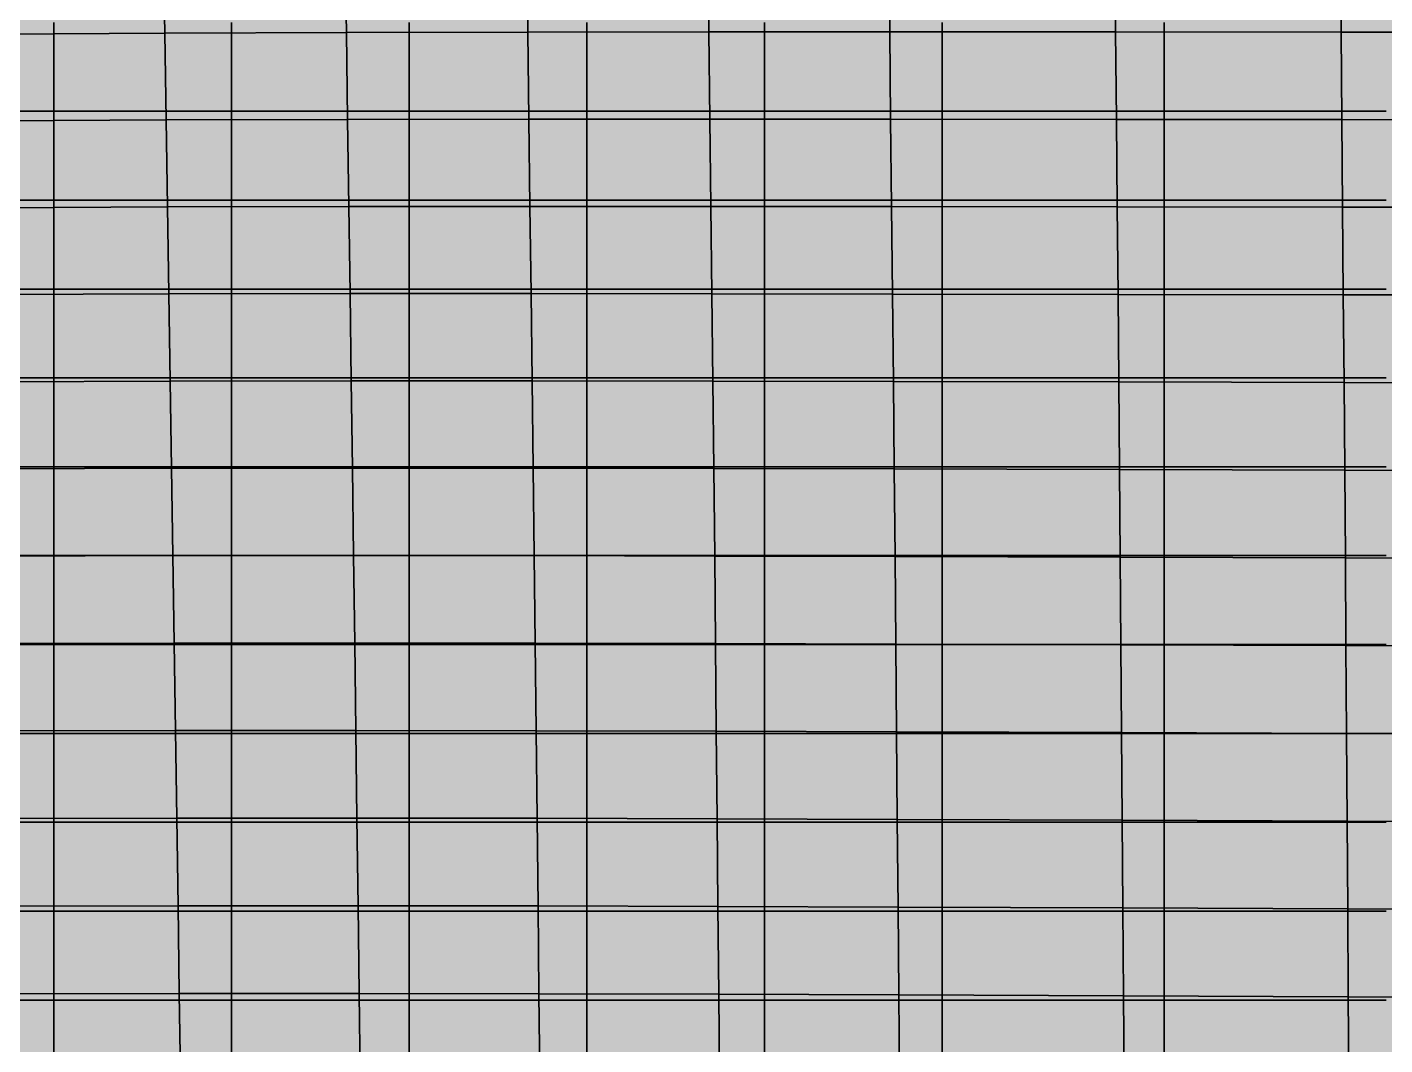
# Model space of a CAD drawing. Header units: inches. Extents: x -100 to 100, y -42 to 41.
# Drawn here: x 54.2 to 69.48, y -18.5 to -7.05 of the extents above; entities that cross this region are included whole.
import ezdxf

# ---------------------------------------------------------------- set-up
doc = ezdxf.new("R2010")
doc.units = ezdxf.units.IN
doc.header["$MEASUREMENT"] = 0
for name, color, linetype in [('Mesh-埋立土(水中)', 7, 'Continuous'), ('Undeformed Mesh-MPC', 7, 'Continuous'), ('Undeformed Mesh-埋立土(水中)', 7, 'Continuous')]:
    doc.layers.add(name, color=color, linetype=linetype)

msp = doc.modelspace()

# ---------------------------------------------------------------- linework, layer by layer
at = {"color": 7, "true_color": 0xffffff, "transparency": 33554687}
for points in [[(55.7492, -7.1201), (55.7351, -6.1439), (53.6846, -6.1584)], [(55.7492, -7.1201), (53.6846, -6.1584), (53.701, -7.1329)], [(57.7817, -6.1347), (55.7351, -6.1439), (55.7492, -7.1201)], [(57.7817, -6.1347), (55.7492, -7.1201), (57.794, -7.1128)], [(59.8355, -7.1087), (59.8243, -6.1289), (57.7817, -6.1347)], [(59.8355, -7.1087), (57.7817, -6.1347), (57.794, -7.1128)], [(61.8637, -6.1258), (59.8243, -6.1289), (59.8355, -7.1087)], [(61.8637, -6.1258), (59.8355, -7.1087), (61.8742, -7.1069)], [(63.9005, -6.1244), (61.8637, -6.1258), (61.8742, -7.1069)], [(63.9005, -6.1244), (61.8742, -7.1069), (63.9104, -7.1067)], [(66.443, -6.1233), (63.9005, -6.1244), (63.9104, -7.1067)], [(66.443, -6.1233), (63.9104, -7.1067), (66.4525, -7.107)], [(68.9826, -6.1231), (66.443, -6.1233), (66.4525, -7.107)], [(68.9826, -6.1231), (66.4525, -7.107), (68.9912, -7.108)], [(71.5197, -6.1244), (68.9826, -6.1231), (68.9912, -7.108)], [(71.5197, -6.1244), (68.9912, -7.108), (71.5269, -7.1103)], [(55.7643, -8.09736), (55.7492, -7.1201), (53.701, -7.1329)], [(55.7643, -8.09736), (53.701, -7.1329), (53.7183, -8.1085)], [(57.794, -7.1128), (55.7492, -7.1201), (55.7643, -8.09736)], [(57.794, -7.1128), (55.7643, -8.09736), (57.8073, -8.09161)], [(59.8476, -8.08894), (59.8355, -7.1087), (57.794, -7.1128)], [(59.8476, -8.08894), (57.794, -7.1128), (57.8073, -8.09161)], [(61.8742, -7.1069), (59.8355, -7.1087), (59.8476, -8.08894)], [(61.8742, -7.1069), (59.8476, -8.08894), (61.8851, -8.08861)], [(63.9104, -7.1067), (61.8742, -7.1069), (61.8851, -8.08861)], [(63.9104, -7.1067), (61.8851, -8.08861), (63.9203, -8.08939)], [(66.4525, -7.107), (63.9104, -7.1067), (63.9203, -8.08939)], [(66.4525, -7.107), (63.9203, -8.08939), (66.4615, -8.09105)], [(68.9912, -7.108), (66.4525, -7.107), (66.4615, -8.09105)], [(68.9912, -7.108), (66.4615, -8.09105), (68.9994, -8.09337)], [(71.5269, -7.1103), (68.9912, -7.108), (68.9994, -8.09337)], [(71.5269, -7.1103), (68.9994, -8.09337), (71.5342, -8.09671)], [(55.7643, -8.09736), (53.7183, -8.1085), (53.7366, -9.08552)], [(55.7643, -8.09736), (53.7366, -9.08552), (55.7799, -9.07567)], [(57.8073, -8.09161), (55.7643, -8.09736), (55.7799, -9.07567)], [(57.8073, -8.09161), (55.7799, -9.07567), (57.8211, -9.0712)], [(59.8476, -8.08894), (57.8073, -8.09161), (57.8211, -9.0712)], [(59.8476, -8.08894), (57.8211, -9.0712), (59.8598, -9.06981)], [(61.8851, -8.08861), (59.8476, -8.08894), (59.8598, -9.06981)], [(61.8851, -8.08861), (59.8598, -9.06981), (61.8963, -9.07074)], [(63.9203, -8.08939), (61.8851, -8.08861), (61.8963, -9.07074)], [(63.9203, -8.08939), (61.8963, -9.07074), (63.9306, -9.0725)], [(66.4615, -8.09105), (63.9203, -8.08939), (63.9306, -9.0725)], [(66.4615, -8.09105), (63.9306, -9.0725), (66.4707, -9.07543)], [(68.9994, -8.09337), (66.4615, -8.09105), (66.4707, -9.07543)], [(68.9994, -8.09337), (66.4707, -9.07543), (69.0076, -9.07906)], [(71.5342, -8.09671), (68.9994, -8.09337), (69.0076, -9.07906)], [(71.5342, -8.09671), (69.0076, -9.07906), (71.5414, -9.08359)], [(55.7957, -10.05523), (55.7799, -9.07567), (53.7366, -9.08552)], [(55.7957, -10.05523), (53.7366, -9.08552), (53.7546, -10.06371)], [(57.8211, -9.0712), (55.7799, -9.07567), (55.7957, -10.05523)], [(57.8211, -9.0712), (55.7957, -10.05523), (57.8349, -10.05144)], [(59.8724, -10.05145), (59.8598, -9.06981), (57.8211, -9.0712)], [(59.8724, -10.05145), (57.8211, -9.0712), (57.8349, -10.05144)], [(61.8963, -9.07074), (59.8598, -9.06981), (59.8724, -10.05145)], [(61.8963, -9.07074), (59.8724, -10.05145), (61.9076, -10.05327)], [(63.9306, -9.0725), (61.8963, -9.07074), (61.9076, -10.05327)], [(63.9306, -9.0725), (61.9076, -10.05327), (63.9409, -10.05612)], [(66.4707, -9.07543), (63.9306, -9.0725), (63.9409, -10.05612)], [(66.4707, -9.07543), (63.9409, -10.05612), (66.4798, -10.06022)], [(69.0076, -9.07906), (66.4707, -9.07543), (66.4798, -10.06022)], [(69.0076, -9.07906), (66.4798, -10.06022), (69.0156, -10.06519)], [(71.5414, -9.08359), (69.0076, -9.07906), (69.0156, -10.06519)], [(71.5414, -9.08359), (69.0156, -10.06519), (71.5485, -10.07079)], [(55.8114, -11.03583), (55.7957, -10.05523), (53.7546, -10.06371)], [(55.8114, -11.03583), (53.7546, -10.06371), (53.7725, -11.0431)], [(57.8349, -10.05144), (55.7957, -10.05523), (55.8114, -11.03583)], [(57.8349, -10.05144), (55.8114, -11.03583), (57.8487, -11.03262)], [(59.8844, -11.03369), (59.8724, -10.05145), (57.8349, -10.05144)], [(59.8844, -11.03369), (57.8349, -10.05144), (57.8487, -11.03262)], [(61.9185, -11.03637), (61.9076, -10.05327), (59.8724, -10.05145)], [(61.9185, -11.03637), (59.8724, -10.05145), (59.8844, -11.03369)], [(63.9409, -10.05612), (61.9076, -10.05327), (61.9185, -11.03637)], [(63.9409, -10.05612), (61.9185, -11.03637), (63.9508, -11.04017)], [(66.4798, -10.06022), (63.9409, -10.05612), (63.9508, -11.04017)], [(66.4798, -10.06022), (63.9508, -11.04017), (66.4889, -11.04541)], [(69.0237, -11.05176), (69.0156, -10.06519), (66.4798, -10.06022)], [(69.0237, -11.05176), (66.4798, -10.06022), (66.4889, -11.04541)], [(71.5485, -10.07079), (69.0156, -10.06519), (69.0237, -11.05176)], [(71.5485, -10.07079), (69.0237, -11.05176), (71.5557, -11.05825)], [(55.8268, -12.01723), (55.8114, -11.03583), (53.7725, -11.0431)], [(55.8268, -12.01723), (53.7725, -11.0431), (53.7902, -12.02393)], [(57.8487, -11.03262), (55.8114, -11.03583), (55.8268, -12.01723)], [(57.8487, -11.03262), (55.8268, -12.01723), (57.8622, -12.01492)], [(59.8963, -12.01645), (59.8844, -11.03369), (57.8487, -11.03262)], [(59.8963, -12.01645), (57.8487, -11.03262), (57.8622, -12.01492)], [(61.9292, -12.02012), (61.9185, -11.03637), (59.8844, -11.03369)], [(61.9292, -12.02012), (59.8844, -11.03369), (59.8963, -12.01645)], [(63.9508, -11.04017), (61.9185, -11.03637), (61.9292, -12.02012)], [(63.9508, -11.04017), (61.9292, -12.02012), (63.9605, -12.02458)], [(66.4972, -12.03111), (66.4889, -11.04541), (63.9508, -11.04017)], [(66.4972, -12.03111), (63.9508, -11.04017), (63.9605, -12.02458)], [(69.0314, -12.03843), (69.0237, -11.05176), (66.4889, -11.04541)], [(69.0314, -12.03843), (66.4889, -11.04541), (66.4972, -12.03111)], [(71.5557, -11.05825), (69.0237, -11.05176), (69.0314, -12.03843)], [(71.5557, -11.05825), (69.0314, -12.03843), (71.5631, -12.04607)], [(55.8418, -13.000026), (55.8268, -12.01723), (53.7902, -12.02393)], [(55.8418, -13.000026), (53.7902, -12.02393), (53.8073, -13.005535)], [(57.8752, -12.997764), (57.8622, -12.01492), (55.8268, -12.01723)], [(57.8752, -12.997764), (55.8268, -12.01723), (55.8418, -13.000026)], [(59.9078, -13.000186), (59.8963, -12.01645), (57.8622, -12.01492)], [(59.9078, -13.000186), (57.8622, -12.01492), (57.8752, -12.997764)], [(61.9394, -13.004202), (61.9292, -12.02012), (59.8963, -12.01645)], [(61.9394, -13.004202), (59.8963, -12.01645), (59.9078, -13.000186)], [(63.9605, -12.02458), (61.9292, -12.02012), (61.9394, -13.004202)], [(63.9605, -12.02458), (61.9394, -13.004202), (63.9696, -13.009671)], [(66.5053, -13.01706), (66.4972, -12.03111), (63.9605, -12.02458)], [(66.5053, -13.01706), (63.9605, -12.02458), (63.9696, -13.009671)], [(69.0389, -13.02536), (69.0314, -12.03843), (66.4972, -12.03111)], [(69.0389, -13.02536), (66.4972, -12.03111), (66.5053, -13.01706)], [(71.5631, -12.04607), (69.0314, -12.03843), (69.0389, -13.02536)], [(71.5631, -12.04607), (69.0389, -13.02536), (71.5701, -13.03398)], [(55.8566, -13.98334), (55.8418, -13.000026), (53.8073, -13.005535)], [(55.8566, -13.98334), (53.8073, -13.005535), (53.824, -13.98866)], [(57.8752, -12.997764), (55.8418, -13.000026), (55.8566, -13.98334)], [(57.8752, -12.997764), (55.8566, -13.98334), (57.8879, -13.98208)], [(59.9185, -13.98425), (59.9078, -13.000186), (57.8752, -12.997764)], [(59.9185, -13.98425), (57.8752, -12.997764), (57.8879, -13.98208)], [(61.949, -13.98914), (61.9394, -13.004202), (59.9078, -13.000186)], [(61.949, -13.98914), (59.9078, -13.000186), (59.9185, -13.98425)], [(63.9696, -13.009671), (61.9394, -13.004202), (61.949, -13.98914)], [(63.9696, -13.009671), (61.949, -13.98914), (63.9781, -13.995015)], [(66.5133, -14.003393), (66.5053, -13.01706), (63.9696, -13.009671)], [(66.5133, -14.003393), (63.9696, -13.009671), (63.9781, -13.995015)], [(69.046, -14.01247), (69.0389, -13.02536), (66.5053, -13.01706)], [(69.046, -14.01247), (66.5053, -13.01706), (66.5133, -14.003393)], [(71.5701, -13.03398), (69.0389, -13.02536), (69.046, -14.01247)], [(71.5701, -13.03398), (69.046, -14.01247), (71.577, -14.022)], [(55.8566, -13.98334), (53.824, -13.98866), (53.8403, -14.97212)], [(55.8566, -13.98334), (53.8403, -14.97212), (55.8712, -14.96814)], [(57.8879, -13.98208), (55.8566, -13.98334), (55.8712, -14.96814)], [(57.8879, -13.98208), (55.8712, -14.96814), (57.9004, -14.967)], [(59.9185, -13.98425), (57.8879, -13.98208), (57.9004, -14.967)], [(59.9185, -13.98425), (57.9004, -14.967), (59.9294, -14.96953)], [(61.949, -13.98914), (59.9185, -13.98425), (59.9294, -14.96953)], [(61.949, -13.98914), (59.9294, -14.96953), (61.9581, -14.97429)], [(63.9781, -13.995015), (61.949, -13.98914), (61.9581, -14.97429)], [(63.9781, -13.995015), (61.9581, -14.97429), (63.9868, -14.98092)], [(66.5133, -14.003393), (63.9781, -13.995015), (63.9868, -14.98092)], [(66.5133, -14.003393), (63.9868, -14.98092), (66.5206, -14.98992)], [(69.046, -14.01247), (66.5133, -14.003393), (66.5206, -14.98992)], [(69.046, -14.01247), (66.5206, -14.98992), (69.0531, -14.999858)], [(71.5832, -15.01016), (71.577, -14.022), (69.046, -14.01247)], [(71.5832, -15.01016), (69.046, -14.01247), (69.0531, -14.999858)], [(55.885, -15.9532), (55.8712, -14.96814), (53.8403, -14.97212)], [(55.885, -15.9532), (53.8403, -14.97212), (53.8566, -15.95741)], [(57.9131, -15.95327), (57.9004, -14.967), (55.8712, -14.96814)], [(57.9131, -15.95327), (55.8712, -14.96814), (55.885, -15.9532)], [(59.94, -15.95531), (59.9294, -14.96953), (57.9004, -14.967)], [(59.94, -15.95531), (57.9004, -14.967), (57.9131, -15.95327)], [(61.9678, -15.96024), (61.9581, -14.97429), (59.9294, -14.96953)], [(61.9678, -15.96024), (59.9294, -14.96953), (59.94, -15.95531)], [(63.9868, -14.98092), (61.9581, -14.97429), (61.9678, -15.96024)], [(63.9868, -14.98092), (61.9678, -15.96024), (63.9949, -15.96707)], [(66.5284, -15.97684), (66.5206, -14.98992), (63.9868, -14.98092)], [(66.5284, -15.97684), (63.9868, -14.98092), (63.9949, -15.96707)], [(69.0594, -15.98752), (69.0531, -14.999858), (66.5206, -14.98992)], [(69.0594, -15.98752), (66.5206, -14.98992), (66.5284, -15.97684)], [(71.5832, -15.01016), (69.0531, -14.999858), (69.0594, -15.98752)], [(71.5832, -15.01016), (69.0594, -15.98752), (71.5894, -15.998437)], [(55.8994, -16.93984), (55.885, -15.9532), (53.8566, -15.95741)], [(55.8994, -16.93984), (53.8566, -15.95741), (53.8715, -16.9426)], [(55.8994, -16.93984), (57.9131, -15.95327), (55.885, -15.9532)], [(55.8994, -16.93984), (57.925, -16.93976), (57.9131, -15.95327)], [(59.9513, -16.94223), (59.94, -15.95531), (57.9131, -15.95327)], [(59.9513, -16.94223), (57.9131, -15.95327), (57.925, -16.93976)], [(61.9768, -16.94666), (61.9678, -15.96024), (59.94, -15.95531)], [(61.9768, -16.94666), (59.94, -15.95531), (59.9513, -16.94223)], [(61.9768, -16.94666), (63.9949, -15.96707), (61.9678, -15.96024)], [(61.9768, -16.94666), (64.0036, -16.95372), (63.9949, -15.96707)], [(64.0036, -16.95372), (66.5284, -15.97684), (63.9949, -15.96707)], [(64.0036, -16.95372), (66.5351, -16.96419), (66.5284, -15.97684)], [(69.0659, -16.97541), (69.0594, -15.98752), (66.5284, -15.97684)], [(69.0659, -16.97541), (66.5284, -15.97684), (66.5351, -16.96419)], [(69.0659, -16.97541), (71.5894, -15.998437), (69.0594, -15.98752)], [(69.0659, -16.97541), (71.5945, -16.98711), (71.5894, -15.998437)], [(55.9124, -17.92666), (55.8994, -16.93984), (53.8715, -16.9426)], [(55.9124, -17.92666), (53.8715, -16.9426), (53.8867, -17.92893)], [(55.9124, -17.92666), (57.925, -16.93976), (55.8994, -16.93984)], [(55.9124, -17.92666), (57.9378, -17.92747), (57.925, -16.93976)], [(57.9378, -17.92747), (59.9513, -16.94223), (57.925, -16.93976)], [(57.9378, -17.92747), (59.9613, -17.92963), (59.9513, -16.94223)], [(59.9613, -17.92963), (61.9768, -16.94666), (59.9513, -16.94223)], [(59.9613, -17.92963), (61.9869, -17.9337), (61.9768, -16.94666)], [(61.9869, -17.9337), (64.0036, -16.95372), (61.9768, -16.94666)], [(61.9869, -17.9337), (64.0113, -17.94106), (64.0036, -16.95372)], [(64.0113, -17.94106), (66.5351, -16.96419), (64.0036, -16.95372)], [(64.0113, -17.94106), (66.5424, -17.95179), (66.5351, -16.96419)], [(66.5424, -17.95179), (69.0659, -16.97541), (66.5351, -16.96419)], [(66.5424, -17.95179), (69.0713, -17.96392), (69.0659, -16.97541)], [(69.0713, -17.96392), (71.5945, -16.98711), (69.0659, -16.97541)], [(69.0713, -17.96392), (71.6002, -17.9756), (71.5945, -16.98711)], [(55.9267, -18.9144), (55.9124, -17.92666), (53.8867, -17.92893)], [(55.9267, -18.9144), (53.8867, -17.92893), (53.9002, -18.91505)], [(55.9267, -18.9144), (57.9378, -17.92747), (55.9124, -17.92666)], [(55.9267, -18.9144), (57.9486, -18.9161), (57.9378, -17.92747)], [(59.9723, -18.91742), (59.9613, -17.92963), (57.9378, -17.92747)], [(59.9723, -18.91742), (57.9378, -17.92747), (57.9486, -18.9161)], [(61.9954, -18.92153), (61.9869, -17.9337), (59.9613, -17.92963)], [(61.9954, -18.92153), (59.9613, -17.92963), (59.9723, -18.91742)], [(61.9954, -18.92153), (64.0113, -17.94106), (61.9869, -17.9337)], [(61.9954, -18.92153), (64.02, -18.92875), (64.0113, -17.94106)], [(64.02, -18.92875), (66.5424, -17.95179), (64.0113, -17.94106)], [(64.02, -18.92875), (66.5482, -18.94034), (66.5424, -17.95179)], [(69.0774, -18.95216), (69.0713, -17.96392), (66.5424, -17.95179)], [(69.0774, -18.95216), (66.5424, -17.95179), (66.5482, -18.94034)], [(69.0774, -18.95216), (71.6002, -17.9756), (69.0713, -17.96392)], [(69.0774, -18.95216), (71.6046, -18.96488), (71.6002, -17.9756)]]:
    msp.add_solid(points, dxfattribs=at)
at = {"layer": 'Mesh-埋立土(水中)', "color": 18, "true_color": 0x000000, "transparency": 33554559}
for p, q in [((55.7492, -7.1201), (55.7351, -6.1439)), ((55.7351, -6.1439), (55.7492, -7.1201)), ((57.794, -7.1128), (57.7817, -6.1347)), ((57.7817, -6.1347), (57.794, -7.1128)), ((59.8355, -7.1087), (59.8243, -6.1289)), ((59.8243, -6.1289), (59.8355, -7.1087)), ((61.8742, -7.1069), (61.8637, -6.1258)), ((61.8637, -6.1258), (61.8742, -7.1069)), ((63.9104, -7.1067), (63.9005, -6.1244)), ((63.9005, -6.1244), (63.9104, -7.1067)), ((66.4525, -7.107), (66.443, -6.1233)), ((66.443, -6.1233), (66.4525, -7.107)), ((68.9912, -7.108), (68.9826, -6.1231)), ((68.9826, -6.1231), (68.9912, -7.108)), ((55.7492, -7.1201), (53.701, -7.1329)), ((53.701, -7.1329), (55.7492, -7.1201)), ((57.794, -7.1128), (55.7492, -7.1201)), ((55.7492, -7.1201), (57.794, -7.1128)), ((55.7643, -8.09736), (55.7492, -7.1201)), ((55.7492, -7.1201), (55.7643, -8.09736)), ((59.8355, -7.1087), (57.794, -7.1128)), ((57.794, -7.1128), (59.8355, -7.1087)), ((57.8073, -8.09161), (57.794, -7.1128)), ((57.794, -7.1128), (57.8073, -8.09161)), ((61.8742, -7.1069), (59.8355, -7.1087)), ((59.8355, -7.1087), (61.8742, -7.1069)), ((59.8476, -8.08894), (59.8355, -7.1087)), ((59.8355, -7.1087), (59.8476, -8.08894)), ((63.9104, -7.1067), (61.8742, -7.1069)), ((61.8742, -7.1069), (63.9104, -7.1067)), ((61.8851, -8.08861), (61.8742, -7.1069)), ((61.8742, -7.1069), (61.8851, -8.08861)), ((63.9203, -8.08939), (63.9104, -7.1067)), ((66.4525, -7.107), (63.9104, -7.1067)), ((63.9104, -7.1067), (63.9203, -8.08939)), ((63.9104, -7.1067), (66.4525, -7.107)), ((66.4615, -8.09105), (66.4525, -7.107)), ((68.9912, -7.108), (66.4525, -7.107)), ((66.4525, -7.107), (66.4615, -8.09105)), ((66.4525, -7.107), (68.9912, -7.108)), ((68.9994, -8.09337), (68.9912, -7.108)), ((71.5269, -7.1103), (68.9912, -7.108)), ((68.9912, -7.108), (68.9994, -8.09337)), ((68.9912, -7.108), (71.5269, -7.1103)), ((55.7643, -8.09736), (53.7183, -8.1085)), ((53.7183, -8.1085), (55.7643, -8.09736)), ((57.8073, -8.09161), (55.7643, -8.09736)), ((55.7643, -8.09736), (57.8073, -8.09161)), ((55.7799, -9.07567), (55.7643, -8.09736)), ((55.7643, -8.09736), (55.7799, -9.07567)), ((59.8476, -8.08894), (57.8073, -8.09161)), ((57.8073, -8.09161), (59.8476, -8.08894)), ((57.8211, -9.0712), (57.8073, -8.09161)), ((57.8073, -8.09161), (57.8211, -9.0712)), ((61.8851, -8.08861), (59.8476, -8.08894)), ((59.8476, -8.08894), (61.8851, -8.08861)), ((59.8598, -9.06981), (59.8476, -8.08894)), ((59.8476, -8.08894), (59.8598, -9.06981)), ((61.8963, -9.07074), (61.8851, -8.08861)), ((63.9203, -8.08939), (61.8851, -8.08861)), ((61.8851, -8.08861), (61.8963, -9.07074)), ((61.8851, -8.08861), (63.9203, -8.08939)), ((63.9306, -9.0725), (63.9203, -8.08939)), ((66.4615, -8.09105), (63.9203, -8.08939)), ((63.9203, -8.08939), (63.9306, -9.0725)), ((63.9203, -8.08939), (66.4615, -8.09105)), ((66.4707, -9.07543), (66.4615, -8.09105)), ((68.9994, -8.09337), (66.4615, -8.09105)), ((66.4615, -8.09105), (66.4707, -9.07543)), ((66.4615, -8.09105), (68.9994, -8.09337)), ((69.0076, -9.07906), (68.9994, -8.09337)), ((71.5342, -8.09671), (68.9994, -8.09337)), ((68.9994, -8.09337), (69.0076, -9.07906)), ((68.9994, -8.09337), (71.5342, -8.09671)), ((55.7799, -9.07567), (53.7366, -9.08552)), ((53.7366, -9.08552), (55.7799, -9.07567)), ((57.8211, -9.0712), (55.7799, -9.07567)), ((55.7799, -9.07567), (57.8211, -9.0712)), ((55.7957, -10.05523), (55.7799, -9.07567)), ((55.7799, -9.07567), (55.7957, -10.05523)), ((57.8211, -9.0712), (59.8598, -9.06981)), ((59.8598, -9.06981), (57.8211, -9.0712)), ((57.8349, -10.05144), (57.8211, -9.0712)), ((57.8211, -9.0712), (57.8349, -10.05144)), ((59.8724, -10.05145), (59.8598, -9.06981)), ((61.8963, -9.07074), (59.8598, -9.06981)), ((59.8598, -9.06981), (59.8724, -10.05145)), ((59.8598, -9.06981), (61.8963, -9.07074)), ((61.9076, -10.05327), (61.8963, -9.07074)), ((63.9306, -9.0725), (61.8963, -9.07074)), ((61.8963, -9.07074), (61.9076, -10.05327)), ((61.8963, -9.07074), (63.9306, -9.0725)), ((63.9409, -10.05612), (63.9306, -9.0725)), ((66.4707, -9.07543), (63.9306, -9.0725)), ((63.9306, -9.0725), (63.9409, -10.05612)), ((63.9306, -9.0725), (66.4707, -9.07543)), ((66.4798, -10.06022), (66.4707, -9.07543)), ((66.4707, -9.07543), (69.0076, -9.07906)), ((69.0076, -9.07906), (66.4707, -9.07543)), ((66.4707, -9.07543), (66.4798, -10.06022)), ((69.0156, -10.06519), (69.0076, -9.07906)), ((71.5414, -9.08359), (69.0076, -9.07906)), ((69.0076, -9.07906), (69.0156, -10.06519)), ((69.0076, -9.07906), (71.5414, -9.08359)), ((55.7957, -10.05523), (53.7546, -10.06371)), ((53.7546, -10.06371), (55.7957, -10.05523)), ((57.8349, -10.05144), (55.7957, -10.05523)), ((55.7957, -10.05523), (57.8349, -10.05144)), ((55.8114, -11.03583), (55.7957, -10.05523)), ((55.7957, -10.05523), (55.8114, -11.03583)), ((57.8487, -11.03262), (57.8349, -10.05144)), ((59.8724, -10.05145), (57.8349, -10.05144)), ((57.8349, -10.05144), (57.8487, -11.03262)), ((57.8349, -10.05144), (59.8724, -10.05145)), ((59.8844, -11.03369), (59.8724, -10.05145)), ((61.9076, -10.05327), (59.8724, -10.05145)), ((59.8724, -10.05145), (59.8844, -11.03369)), ((59.8724, -10.05145), (61.9076, -10.05327)), ((61.9185, -11.03637), (61.9076, -10.05327)), ((63.9409, -10.05612), (61.9076, -10.05327)), ((61.9076, -10.05327), (61.9185, -11.03637)), ((61.9076, -10.05327), (63.9409, -10.05612)), ((63.9508, -11.04017), (63.9409, -10.05612)), ((66.4798, -10.06022), (63.9409, -10.05612)), ((63.9409, -10.05612), (63.9508, -11.04017)), ((63.9409, -10.05612), (66.4798, -10.06022)), ((66.4889, -11.04541), (66.4798, -10.06022)), ((69.0156, -10.06519), (66.4798, -10.06022)), ((66.4798, -10.06022), (66.4889, -11.04541)), ((66.4798, -10.06022), (69.0156, -10.06519)), ((69.0237, -11.05176), (69.0156, -10.06519)), ((71.5485, -10.07079), (69.0156, -10.06519)), ((69.0156, -10.06519), (69.0237, -11.05176)), ((69.0156, -10.06519), (71.5485, -10.07079)), ((55.8114, -11.03583), (53.7725, -11.0431)), ((53.7725, -11.0431), (55.8114, -11.03583)), ((57.8487, -11.03262), (55.8114, -11.03583)), ((55.8114, -11.03583), (57.8487, -11.03262)), ((55.8268, -12.01723), (55.8114, -11.03583)), ((55.8114, -11.03583), (55.8268, -12.01723)), ((57.8622, -12.01492), (57.8487, -11.03262)), ((59.8844, -11.03369), (57.8487, -11.03262)), ((57.8487, -11.03262), (57.8622, -12.01492)), ((57.8487, -11.03262), (59.8844, -11.03369)), ((59.8963, -12.01645), (59.8844, -11.03369)), ((61.9185, -11.03637), (59.8844, -11.03369)), ((59.8844, -11.03369), (59.8963, -12.01645)), ((59.8844, -11.03369), (61.9185, -11.03637)), ((61.9292, -12.02012), (61.9185, -11.03637)), ((63.9508, -11.04017), (61.9185, -11.03637)), ((61.9185, -11.03637), (61.9292, -12.02012)), ((61.9185, -11.03637), (63.9508, -11.04017)), ((63.9605, -12.02458), (63.9508, -11.04017)), ((66.4889, -11.04541), (63.9508, -11.04017)), ((63.9508, -11.04017), (63.9605, -12.02458)), ((63.9508, -11.04017), (66.4889, -11.04541)), ((66.4972, -12.03111), (66.4889, -11.04541)), ((69.0237, -11.05176), (66.4889, -11.04541)), ((66.4889, -11.04541), (66.4972, -12.03111)), ((66.4889, -11.04541), (69.0237, -11.05176)), ((69.0314, -12.03843), (69.0237, -11.05176)), ((71.5557, -11.05825), (69.0237, -11.05176)), ((69.0237, -11.05176), (69.0314, -12.03843)), ((69.0237, -11.05176), (71.5557, -11.05825)), ((55.8268, -12.01723), (53.7902, -12.02393)), ((53.7902, -12.02393), (55.8268, -12.01723)), ((57.8622, -12.01492), (55.8268, -12.01723)), ((55.8268, -12.01723), (57.8622, -12.01492)), ((55.8418, -13.000026), (55.8268, -12.01723)), ((55.8268, -12.01723), (55.8418, -13.000026)), ((57.8752, -12.997764), (57.8622, -12.01492)), ((59.8963, -12.01645), (57.8622, -12.01492)), ((57.8622, -12.01492), (57.8752, -12.997764)), ((57.8622, -12.01492), (59.8963, -12.01645)), ((59.9078, -13.000186), (59.8963, -12.01645)), ((61.9292, -12.02012), (59.8963, -12.01645)), ((59.8963, -12.01645), (59.9078, -13.000186)), ((59.8963, -12.01645), (61.9292, -12.02012)), ((61.9394, -13.004202), (61.9292, -12.02012)), ((63.9605, -12.02458), (61.9292, -12.02012)), ((61.9292, -12.02012), (61.9394, -13.004202)), ((61.9292, -12.02012), (63.9605, -12.02458)), ((63.9696, -13.009671), (63.9605, -12.02458)), ((66.4972, -12.03111), (63.9605, -12.02458)), ((63.9605, -12.02458), (63.9696, -13.009671)), ((63.9605, -12.02458), (66.4972, -12.03111)), ((66.5053, -13.01706), (66.4972, -12.03111)), ((69.0314, -12.03843), (66.4972, -12.03111)), ((66.4972, -12.03111), (66.5053, -13.01706)), ((66.4972, -12.03111), (69.0314, -12.03843)), ((69.0389, -13.02536), (69.0314, -12.03843)), ((71.5631, -12.04607), (69.0314, -12.03843)), ((69.0314, -12.03843), (69.0389, -13.02536)), ((69.0314, -12.03843), (71.5631, -12.04607)), ((55.8418, -13.000026), (53.8073, -13.005535)), ((53.8073, -13.005535), (55.8418, -13.000026)), ((57.8752, -12.997764), (55.8418, -13.000026)), ((55.8418, -13.000026), (57.8752, -12.997764)), ((55.8566, -13.98334), (55.8418, -13.000026)), ((55.8418, -13.000026), (55.8566, -13.98334)), ((57.8879, -13.98208), (57.8752, -12.997764)), ((59.9078, -13.000186), (57.8752, -12.997764)), ((57.8752, -12.997764), (57.8879, -13.98208)), ((57.8752, -12.997764), (59.9078, -13.000186)), ((59.9185, -13.98425), (59.9078, -13.000186)), ((59.9078, -13.000186), (61.9394, -13.004202)), ((61.9394, -13.004202), (59.9078, -13.000186)), ((59.9078, -13.000186), (59.9185, -13.98425)), ((61.949, -13.98914), (61.9394, -13.004202)), ((63.9696, -13.009671), (61.9394, -13.004202)), ((61.9394, -13.004202), (61.949, -13.98914)), ((61.9394, -13.004202), (63.9696, -13.009671)), ((63.9781, -13.995015), (63.9696, -13.009671)), ((66.5053, -13.01706), (63.9696, -13.009671)), ((63.9696, -13.009671), (63.9781, -13.995015)), ((63.9696, -13.009671), (66.5053, -13.01706)), ((66.5133, -14.003393), (66.5053, -13.01706)), ((69.0389, -13.02536), (66.5053, -13.01706)), ((66.5053, -13.01706), (66.5133, -14.003393)), ((66.5053, -13.01706), (69.0389, -13.02536)), ((69.046, -14.01247), (69.0389, -13.02536)), ((69.0389, -13.02536), (71.5701, -13.03398)), ((71.5701, -13.03398), (69.0389, -13.02536)), ((69.0389, -13.02536), (69.046, -14.01247)), ((55.8566, -13.98334), (53.824, -13.98866)), ((53.824, -13.98866), (55.8566, -13.98334)), ((57.8879, -13.98208), (55.8566, -13.98334)), ((55.8566, -13.98334), (57.8879, -13.98208)), ((55.8712, -14.96814), (55.8566, -13.98334)), ((55.8566, -13.98334), (55.8712, -14.96814)), ((57.9004, -14.967), (57.8879, -13.98208)), ((59.9185, -13.98425), (57.8879, -13.98208)), ((57.8879, -13.98208), (57.9004, -14.967)), ((57.8879, -13.98208), (59.9185, -13.98425)), ((59.9294, -14.96953), (59.9185, -13.98425)), ((61.949, -13.98914), (59.9185, -13.98425)), ((59.9185, -13.98425), (59.9294, -14.96953)), ((59.9185, -13.98425), (61.949, -13.98914)), ((61.9581, -14.97429), (61.949, -13.98914)), ((63.9781, -13.995015), (61.949, -13.98914)), ((61.949, -13.98914), (61.9581, -14.97429)), ((61.949, -13.98914), (63.9781, -13.995015)), ((63.9868, -14.98092), (63.9781, -13.995015)), ((66.5133, -14.003393), (63.9781, -13.995015)), ((63.9781, -13.995015), (63.9868, -14.98092)), ((63.9781, -13.995015), (66.5133, -14.003393)), ((66.5206, -14.98992), (66.5133, -14.003393)), ((69.046, -14.01247), (66.5133, -14.003393)), ((66.5133, -14.003393), (66.5206, -14.98992)), ((66.5133, -14.003393), (69.046, -14.01247)), ((69.0531, -14.999858), (69.046, -14.01247)), ((71.577, -14.022), (69.046, -14.01247)), ((69.046, -14.01247), (69.0531, -14.999858)), ((69.046, -14.01247), (71.577, -14.022)), ((55.8712, -14.96814), (53.8403, -14.97212)), ((53.8403, -14.97212), (55.8712, -14.96814)), ((57.9004, -14.967), (55.8712, -14.96814)), ((55.8712, -14.96814), (57.9004, -14.967)), ((55.885, -15.9532), (55.8712, -14.96814)), ((55.8712, -14.96814), (55.885, -15.9532)), ((57.9131, -15.95327), (57.9004, -14.967)), ((59.9294, -14.96953), (57.9004, -14.967)), ((57.9004, -14.967), (57.9131, -15.95327)), ((57.9004, -14.967), (59.9294, -14.96953)), ((59.94, -15.95531), (59.9294, -14.96953)), ((61.9581, -14.97429), (59.9294, -14.96953)), ((59.9294, -14.96953), (59.94, -15.95531)), ((59.9294, -14.96953), (61.9581, -14.97429)), ((61.9678, -15.96024), (61.9581, -14.97429)), ((63.9868, -14.98092), (61.9581, -14.97429)), ((61.9581, -14.97429), (61.9678, -15.96024)), ((61.9581, -14.97429), (63.9868, -14.98092)), ((63.9949, -15.96707), (63.9868, -14.98092)), ((66.5206, -14.98992), (63.9868, -14.98092)), ((63.9868, -14.98092), (63.9949, -15.96707)), ((63.9868, -14.98092), (66.5206, -14.98992)), ((66.5284, -15.97684), (66.5206, -14.98992)), ((69.0531, -14.999858), (66.5206, -14.98992)), ((66.5206, -14.98992), (66.5284, -15.97684)), ((66.5206, -14.98992), (69.0531, -14.999858)), ((69.0594, -15.98752), (69.0531, -14.999858)), ((71.5832, -15.01016), (69.0531, -14.999858)), ((69.0531, -14.999858), (69.0594, -15.98752)), ((69.0531, -14.999858), (71.5832, -15.01016)), ((53.8566, -15.95741), (55.885, -15.9532)), ((55.885, -15.9532), (53.8566, -15.95741)), ((55.8994, -16.93984), (55.885, -15.9532)), ((57.9131, -15.95327), (55.885, -15.9532)), ((55.885, -15.9532), (55.8994, -16.93984)), ((55.885, -15.9532), (57.9131, -15.95327)), ((57.925, -16.93976), (57.9131, -15.95327)), ((59.94, -15.95531), (57.9131, -15.95327)), ((57.9131, -15.95327), (57.925, -16.93976)), ((57.9131, -15.95327), (59.94, -15.95531)), ((59.9513, -16.94223), (59.94, -15.95531)), ((61.9678, -15.96024), (59.94, -15.95531)), ((59.94, -15.95531), (59.9513, -16.94223)), ((59.94, -15.95531), (61.9678, -15.96024)), ((61.9768, -16.94666), (61.9678, -15.96024)), ((63.9949, -15.96707), (61.9678, -15.96024)), ((61.9678, -15.96024), (61.9768, -16.94666)), ((61.9678, -15.96024), (63.9949, -15.96707)), ((64.0036, -16.95372), (63.9949, -15.96707)), ((66.5284, -15.97684), (63.9949, -15.96707)), ((63.9949, -15.96707), (64.0036, -16.95372)), ((63.9949, -15.96707), (66.5284, -15.97684)), ((66.5351, -16.96419), (66.5284, -15.97684)), ((69.0594, -15.98752), (66.5284, -15.97684)), ((66.5284, -15.97684), (66.5351, -16.96419)), ((66.5284, -15.97684), (69.0594, -15.98752)), ((69.0659, -16.97541), (69.0594, -15.98752)), ((71.5894, -15.998437), (69.0594, -15.98752)), ((69.0594, -15.98752), (69.0659, -16.97541)), ((69.0594, -15.98752), (71.5894, -15.998437)), ((55.8994, -16.93984), (53.8715, -16.9426)), ((53.8715, -16.9426), (55.8994, -16.93984)), ((57.925, -16.93976), (55.8994, -16.93984)), ((55.8994, -16.93984), (57.925, -16.93976)), ((55.9124, -17.92666), (55.8994, -16.93984)), ((55.8994, -16.93984), (55.9124, -17.92666)), ((57.9378, -17.92747), (57.925, -16.93976)), ((59.9513, -16.94223), (57.925, -16.93976)), ((57.925, -16.93976), (57.9378, -17.92747)), ((57.925, -16.93976), (59.9513, -16.94223)), ((59.9613, -17.92963), (59.9513, -16.94223)), ((61.9768, -16.94666), (59.9513, -16.94223)), ((59.9513, -16.94223), (59.9613, -17.92963)), ((59.9513, -16.94223), (61.9768, -16.94666)), ((61.9869, -17.9337), (61.9768, -16.94666)), ((61.9768, -16.94666), (64.0036, -16.95372)), ((64.0036, -16.95372), (61.9768, -16.94666)), ((61.9768, -16.94666), (61.9869, -17.9337)), ((64.0113, -17.94106), (64.0036, -16.95372)), ((66.5351, -16.96419), (64.0036, -16.95372)), ((64.0036, -16.95372), (64.0113, -17.94106)), ((64.0036, -16.95372), (66.5351, -16.96419)), ((66.5424, -17.95179), (66.5351, -16.96419)), ((69.0659, -16.97541), (66.5351, -16.96419)), ((66.5351, -16.96419), (66.5424, -17.95179)), ((66.5351, -16.96419), (69.0659, -16.97541)), ((69.0713, -17.96392), (69.0659, -16.97541)), ((71.5945, -16.98711), (69.0659, -16.97541)), ((69.0659, -16.97541), (69.0713, -17.96392)), ((69.0659, -16.97541), (71.5945, -16.98711)), ((55.9124, -17.92666), (53.8867, -17.92893)), ((53.8867, -17.92893), (55.9124, -17.92666)), ((55.9267, -18.9144), (55.9124, -17.92666)), ((57.9378, -17.92747), (55.9124, -17.92666)), ((55.9124, -17.92666), (55.9267, -18.9144)), ((55.9124, -17.92666), (57.9378, -17.92747)), ((57.9486, -18.9161), (57.9378, -17.92747)), ((59.9613, -17.92963), (57.9378, -17.92747)), ((57.9378, -17.92747), (57.9486, -18.9161)), ((57.9378, -17.92747), (59.9613, -17.92963)), ((59.9723, -18.91742), (59.9613, -17.92963)), ((61.9869, -17.9337), (59.9613, -17.92963)), ((59.9613, -17.92963), (59.9723, -18.91742)), ((59.9613, -17.92963), (61.9869, -17.9337)), ((61.9954, -18.92153), (61.9869, -17.9337)), ((64.0113, -17.94106), (61.9869, -17.9337)), ((61.9869, -17.9337), (61.9954, -18.92153)), ((61.9869, -17.9337), (64.0113, -17.94106)), ((64.02, -18.92875), (64.0113, -17.94106)), ((66.5424, -17.95179), (64.0113, -17.94106)), ((64.0113, -17.94106), (64.02, -18.92875)), ((64.0113, -17.94106), (66.5424, -17.95179)), ((66.5482, -18.94034), (66.5424, -17.95179)), ((69.0713, -17.96392), (66.5424, -17.95179)), ((66.5424, -17.95179), (66.5482, -18.94034)), ((66.5424, -17.95179), (69.0713, -17.96392)), ((69.0774, -18.95216), (69.0713, -17.96392)), ((71.6002, -17.9756), (69.0713, -17.96392)), ((69.0713, -17.96392), (69.0774, -18.95216)), ((69.0713, -17.96392), (71.6002, -17.9756))]:
    msp.add_line(p, q, dxfattribs=at)
at = {"layer": 'Undeformed Mesh-MPC', "color": 1, "true_color": 0xff0000, "transparency": 33554687}
for p, q in [((54.5, -8), (54.5, -8)), ((54.5, -9), (54.5, -9)), ((54.5, -10), (54.5, -10)), ((54.5, -11), (54.5, -11)), ((54.5, -12), (54.5, -12)), ((54.5, -13), (54.5, -13)), ((54.5, -14), (54.5, -14)), ((54.5, -15), (54.5, -15)), ((54.5, -16), (54.5, -16)), ((54.5, -17), (54.5, -17)), ((54.5, -18), (54.5, -18))]:
    msp.add_line(p, q, dxfattribs=at)
at = {"layer": 'Undeformed Mesh-埋立土(水中)', "color": 1, "true_color": 0xff0000, "transparency": 33554687}
for p, q in [((54.5, -8), (54.5, -7)), ((54.5, -7), (54.5, -8)), ((56.5, -8), (56.5, -7)), ((56.5, -7), (56.5, -8)), ((58.5, -8), (58.5, -7)), ((58.5, -7), (58.5, -8)), ((60.5, -8), (60.5, -7)), ((60.5, -7), (60.5, -8)), ((62.5, -8), (62.5, -7)), ((62.5, -7), (62.5, -8)), ((64.5, -8), (64.5, -7)), ((64.5, -7), (64.5, -8)), ((67, -8), (67, -7)), ((67, -7), (67, -8)), ((54.5, -8), (52.8, -8)), ((52.8, -8), (54.5, -8)), ((54.5, -9), (54.5, -8)), ((56.5, -8), (54.5, -8)), ((54.5, -8), (54.5, -9)), ((54.5, -8), (56.5, -8)), ((56.5, -9), (56.5, -8)), ((58.5, -8), (56.5, -8)), ((56.5, -8), (56.5, -9)), ((56.5, -8), (58.5, -8)), ((58.5, -9), (58.5, -8)), ((60.5, -8), (58.5, -8)), ((58.5, -8), (58.5, -9)), ((58.5, -8), (60.5, -8)), ((60.5, -9), (60.5, -8)), ((62.5, -8), (60.5, -8)), ((60.5, -8), (60.5, -9)), ((60.5, -8), (62.5, -8)), ((62.5, -9), (62.5, -8)), ((64.5, -8), (62.5, -8)), ((62.5, -8), (62.5, -9)), ((62.5, -8), (64.5, -8)), ((64.5, -9), (64.5, -8)), ((67, -8), (64.5, -8)), ((64.5, -8), (64.5, -9)), ((64.5, -8), (67, -8)), ((67, -9), (67, -8)), ((69.5, -8), (67, -8)), ((67, -8), (67, -9)), ((67, -8), (69.5, -8)), ((54.5, -9), (52.8, -9)), ((52.8, -9), (54.5, -9)), ((54.5, -10), (54.5, -9)), ((56.5, -9), (54.5, -9)), ((54.5, -9), (54.5, -10)), ((54.5, -9), (56.5, -9)), ((56.5, -10), (56.5, -9)), ((58.5, -9), (56.5, -9)), ((56.5, -9), (56.5, -10)), ((56.5, -9), (58.5, -9)), ((58.5, -10), (58.5, -9)), ((58.5, -9), (60.5, -9)), ((60.5, -9), (58.5, -9)), ((58.5, -9), (58.5, -10)), ((60.5, -10), (60.5, -9)), ((62.5, -9), (60.5, -9)), ((60.5, -9), (60.5, -10)), ((60.5, -9), (62.5, -9)), ((62.5, -10), (62.5, -9)), ((64.5, -9), (62.5, -9)), ((62.5, -9), (62.5, -10)), ((62.5, -9), (64.5, -9)), ((64.5, -10), (64.5, -9)), ((67, -9), (64.5, -9)), ((64.5, -9), (64.5, -10)), ((64.5, -9), (67, -9)), ((67, -10), (67, -9)), ((67, -9), (69.5, -9)), ((69.5, -9), (67, -9)), ((67, -9), (67, -10)), ((54.5, -10), (52.8, -10)), ((52.8, -10), (54.5, -10)), ((54.5, -11), (54.5, -10)), ((56.5, -10), (54.5, -10)), ((54.5, -10), (54.5, -11)), ((54.5, -10), (56.5, -10)), ((56.5, -11), (56.5, -10)), ((58.5, -10), (56.5, -10)), ((56.5, -10), (56.5, -11)), ((56.5, -10), (58.5, -10)), ((58.5, -11), (58.5, -10)), ((60.5, -10), (58.5, -10)), ((58.5, -10), (58.5, -11)), ((58.5, -10), (60.5, -10)), ((60.5, -11), (60.5, -10)), ((62.5, -10), (60.5, -10)), ((60.5, -10), (60.5, -11)), ((60.5, -10), (62.5, -10)), ((62.5, -11), (62.5, -10)), ((64.5, -10), (62.5, -10)), ((62.5, -10), (62.5, -11)), ((62.5, -10), (64.5, -10)), ((64.5, -11), (64.5, -10)), ((67, -10), (64.5, -10)), ((64.5, -10), (64.5, -11)), ((64.5, -10), (67, -10)), ((67, -11), (67, -10)), ((69.5, -10), (67, -10)), ((67, -10), (67, -11)), ((67, -10), (69.5, -10)), ((54.5, -11), (52.8, -11)), ((52.8, -11), (54.5, -11)), ((54.5, -12), (54.5, -11)), ((56.5, -11), (54.5, -11)), ((54.5, -11), (54.5, -12)), ((54.5, -11), (56.5, -11)), ((56.5, -12), (56.5, -11)), ((58.5, -11), (56.5, -11)), ((56.5, -11), (56.5, -12)), ((56.5, -11), (58.5, -11)), ((58.5, -12), (58.5, -11)), ((60.5, -11), (58.5, -11)), ((58.5, -11), (58.5, -12)), ((58.5, -11), (60.5, -11)), ((60.5, -12), (60.5, -11)), ((62.5, -11), (60.5, -11)), ((60.5, -11), (60.5, -12)), ((60.5, -11), (62.5, -11)), ((62.5, -12), (62.5, -11)), ((64.5, -11), (62.5, -11)), ((62.5, -11), (62.5, -12)), ((62.5, -11), (64.5, -11)), ((64.5, -12), (64.5, -11)), ((67, -11), (64.5, -11)), ((64.5, -11), (64.5, -12)), ((64.5, -11), (67, -11)), ((67, -12), (67, -11)), ((69.5, -11), (67, -11)), ((67, -11), (67, -12)), ((67, -11), (69.5, -11)), ((54.5, -12), (52.8, -12)), ((52.8, -12), (54.5, -12)), ((54.5, -13), (54.5, -12)), ((56.5, -12), (54.5, -12)), ((54.5, -12), (54.5, -13)), ((54.5, -12), (56.5, -12)), ((56.5, -13), (56.5, -12)), ((58.5, -12), (56.5, -12)), ((56.5, -12), (56.5, -13)), ((56.5, -12), (58.5, -12)), ((58.5, -13), (58.5, -12)), ((60.5, -12), (58.5, -12)), ((58.5, -12), (58.5, -13)), ((58.5, -12), (60.5, -12)), ((60.5, -13), (60.5, -12)), ((62.5, -12), (60.5, -12)), ((60.5, -12), (60.5, -13)), ((60.5, -12), (62.5, -12)), ((62.5, -13), (62.5, -12)), ((64.5, -12), (62.5, -12)), ((62.5, -12), (62.5, -13)), ((62.5, -12), (64.5, -12)), ((64.5, -13), (64.5, -12)), ((67, -12), (64.5, -12)), ((64.5, -12), (64.5, -13)), ((64.5, -12), (67, -12)), ((67, -13), (67, -12)), ((69.5, -12), (67, -12)), ((67, -12), (67, -13)), ((67, -12), (69.5, -12)), ((54.5, -13), (52.8, -13)), ((52.8, -13), (54.5, -13)), ((54.5, -14), (54.5, -13)), ((56.5, -13), (54.5, -13)), ((54.5, -13), (54.5, -14)), ((54.5, -13), (56.5, -13)), ((56.5, -14), (56.5, -13)), ((58.5, -13), (56.5, -13)), ((56.5, -13), (56.5, -14)), ((56.5, -13), (58.5, -13)), ((58.5, -14), (58.5, -13)), ((60.5, -13), (58.5, -13)), ((58.5, -13), (58.5, -14)), ((58.5, -13), (60.5, -13)), ((60.5, -14), (60.5, -13)), ((60.5, -13), (62.5, -13)), ((62.5, -13), (60.5, -13)), ((60.5, -13), (60.5, -14)), ((62.5, -14), (62.5, -13)), ((64.5, -13), (62.5, -13)), ((62.5, -13), (62.5, -14)), ((62.5, -13), (64.5, -13)), ((64.5, -14), (64.5, -13)), ((67, -13), (64.5, -13)), ((64.5, -13), (64.5, -14)), ((64.5, -13), (67, -13)), ((67, -14), (67, -13)), ((69.5, -13), (67, -13)), ((67, -13), (67, -14)), ((67, -13), (69.5, -13)), ((54.5, -14), (52.8, -14)), ((52.8, -14), (54.5, -14)), ((54.5, -15), (54.5, -14)), ((56.5, -14), (54.5, -14)), ((54.5, -14), (54.5, -15)), ((54.5, -14), (56.5, -14)), ((56.5, -15), (56.5, -14)), ((58.5, -14), (56.5, -14)), ((56.5, -14), (56.5, -15)), ((56.5, -14), (58.5, -14)), ((58.5, -15), (58.5, -14)), ((60.5, -14), (58.5, -14)), ((58.5, -14), (58.5, -15)), ((58.5, -14), (60.5, -14)), ((60.5, -15), (60.5, -14)), ((62.5, -14), (60.5, -14)), ((60.5, -14), (60.5, -15)), ((60.5, -14), (62.5, -14)), ((62.5, -15), (62.5, -14)), ((64.5, -14), (62.5, -14)), ((62.5, -14), (62.5, -15)), ((62.5, -14), (64.5, -14)), ((64.5, -15), (64.5, -14)), ((67, -14), (64.5, -14)), ((64.5, -14), (64.5, -15)), ((64.5, -14), (67, -14)), ((67, -15), (67, -14)), ((69.5, -14), (67, -14)), ((67, -14), (67, -15)), ((67, -14), (69.5, -14)), ((54.5, -15), (52.8, -15)), ((52.8, -15), (54.5, -15)), ((54.5, -16), (54.5, -15)), ((56.5, -15), (54.5, -15)), ((54.5, -15), (54.5, -16)), ((54.5, -15), (56.5, -15)), ((56.5, -16), (56.5, -15)), ((58.5, -15), (56.5, -15)), ((56.5, -15), (56.5, -16)), ((56.5, -15), (58.5, -15)), ((58.5, -16), (58.5, -15)), ((60.5, -15), (58.5, -15)), ((58.5, -15), (58.5, -16)), ((58.5, -15), (60.5, -15)), ((60.5, -16), (60.5, -15)), ((62.5, -15), (60.5, -15)), ((60.5, -15), (60.5, -16)), ((60.5, -15), (62.5, -15)), ((62.5, -16), (62.5, -15)), ((64.5, -15), (62.5, -15)), ((62.5, -15), (62.5, -16)), ((62.5, -15), (64.5, -15)), ((64.5, -16), (64.5, -15)), ((67, -15), (64.5, -15)), ((64.5, -15), (64.5, -16)), ((64.5, -15), (67, -15)), ((67, -16), (67, -15)), ((69.5, -15), (67, -15)), ((67, -15), (67, -16)), ((67, -15), (69.5, -15)), ((54.5, -16), (52.8, -16)), ((52.8, -16), (54.5, -16)), ((54.5, -17), (54.5, -16)), ((54.5, -16), (56.5, -16)), ((56.5, -16), (54.5, -16)), ((54.5, -16), (54.5, -17)), ((56.5, -17), (56.5, -16)), ((58.5, -16), (56.5, -16)), ((56.5, -16), (56.5, -17)), ((56.5, -16), (58.5, -16)), ((58.5, -17), (58.5, -16)), ((60.5, -16), (58.5, -16)), ((58.5, -16), (58.5, -17)), ((58.5, -16), (60.5, -16)), ((60.5, -17), (60.5, -16)), ((62.5, -16), (60.5, -16)), ((60.5, -16), (60.5, -17)), ((60.5, -16), (62.5, -16)), ((62.5, -17), (62.5, -16)), ((64.5, -16), (62.5, -16)), ((62.5, -16), (62.5, -17)), ((62.5, -16), (64.5, -16)), ((64.5, -17), (64.5, -16)), ((67, -16), (64.5, -16)), ((64.5, -16), (64.5, -17)), ((64.5, -16), (67, -16)), ((67, -17), (67, -16)), ((69.5, -16), (67, -16)), ((67, -16), (67, -17)), ((67, -16), (69.5, -16)), ((54.5, -17), (52.8, -17)), ((52.8, -17), (54.5, -17)), ((54.5, -18), (54.5, -17)), ((56.5, -17), (54.5, -17)), ((54.5, -17), (54.5, -18)), ((54.5, -17), (56.5, -17)), ((56.5, -18), (56.5, -17)), ((58.5, -17), (56.5, -17)), ((56.5, -17), (56.5, -18)), ((56.5, -17), (58.5, -17)), ((58.5, -18), (58.5, -17)), ((60.5, -17), (58.5, -17)), ((58.5, -17), (58.5, -18)), ((58.5, -17), (60.5, -17)), ((60.5, -18), (60.5, -17)), ((62.5, -17), (60.5, -17)), ((60.5, -17), (60.5, -18)), ((60.5, -17), (62.5, -17)), ((62.5, -18), (62.5, -17)), ((62.5, -17), (64.5, -17)), ((64.5, -17), (62.5, -17)), ((62.5, -17), (62.5, -18)), ((64.5, -18), (64.5, -17)), ((67, -17), (64.5, -17)), ((64.5, -17), (64.5, -18)), ((64.5, -17), (67, -17)), ((67, -18), (67, -17)), ((69.5, -17), (67, -17)), ((67, -17), (67, -18)), ((67, -17), (69.5, -17)), ((52.8, -18), (54.5, -18)), ((54.5, -18), (52.8, -18)), ((54.5, -19), (54.5, -18)), ((56.5, -18), (54.5, -18)), ((54.5, -18), (54.5, -19)), ((54.5, -18), (56.5, -18)), ((56.5, -19), (56.5, -18)), ((58.5, -18), (56.5, -18)), ((56.5, -18), (56.5, -19)), ((56.5, -18), (58.5, -18)), ((58.5, -19), (58.5, -18)), ((60.5, -18), (58.5, -18)), ((58.5, -18), (58.5, -19)), ((58.5, -18), (60.5, -18)), ((60.5, -19), (60.5, -18)), ((62.5, -18), (60.5, -18)), ((60.5, -18), (60.5, -19)), ((60.5, -18), (62.5, -18)), ((62.5, -19), (62.5, -18)), ((64.5, -18), (62.5, -18)), ((62.5, -18), (62.5, -19)), ((62.5, -18), (64.5, -18)), ((64.5, -19), (64.5, -18)), ((67, -18), (64.5, -18)), ((64.5, -18), (64.5, -19)), ((64.5, -18), (67, -18)), ((67, -19), (67, -18)), ((69.5, -18), (67, -18)), ((67, -18), (67, -19)), ((67, -18), (69.5, -18))]:
    msp.add_line(p, q, dxfattribs=at)

doc.saveas('drawing.dxf')
